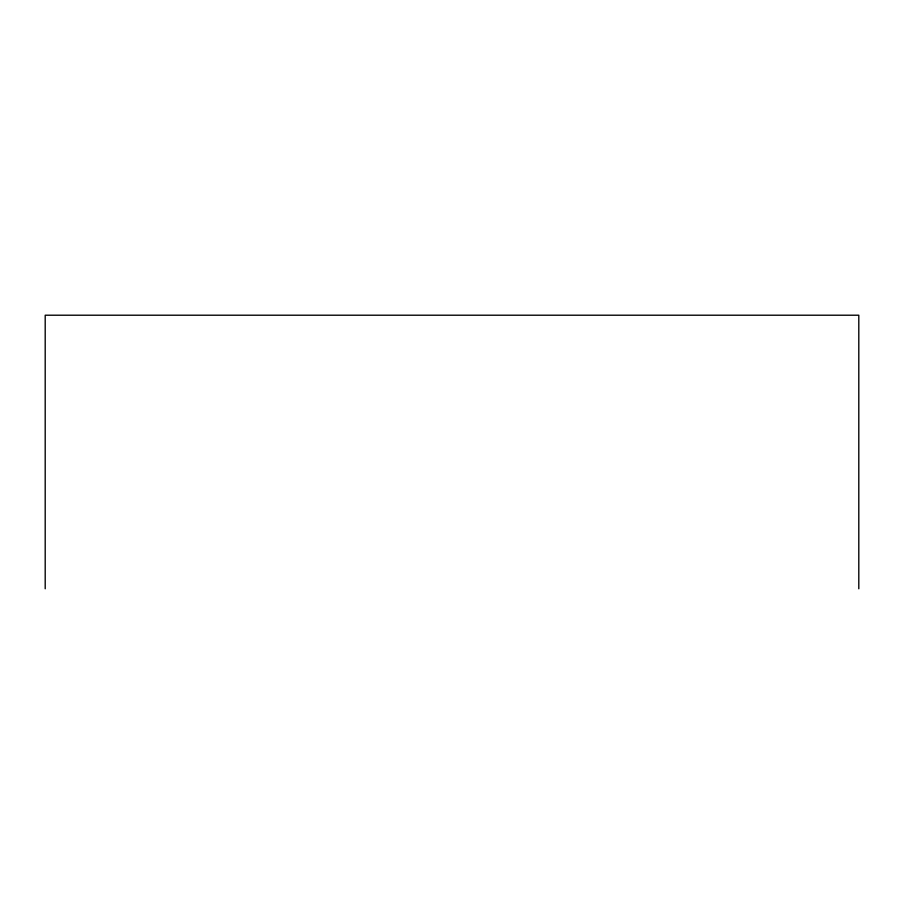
<?xml version="1.0" encoding="UTF-8"?>
<svg xmlns="http://www.w3.org/2000/svg" width="904" height="904" viewBox="0 0 904 904"><rect width="100%" height="100%" fill="white"/><g stroke="black" fill="none" stroke-linecap="round" stroke-linejoin="round"><path stroke-width="1.36" d="M858.8 588.786L858.8 315.213L45.2 315.213L45.2 588.786"/></g></svg>
